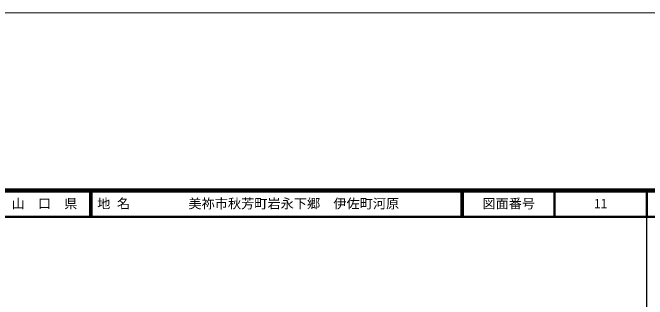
# Model space of a CAD drawing. Units: millimetres on the paper, enlarged 1000 times. Extents: x 0 to 700000, y -47500 to 447500.
# Drawn here: x 338314 to 579219, y 338646 to 447500 of the extents above; entities that cross this region are included whole.
import ezdxf
from ezdxf.enums import TextEntityAlignment as Align

# ---------------------------------------------------------------- set-up
doc = ezdxf.new("R2010")
doc.units = ezdxf.units.MM
doc.header["$LTSCALE"] = 1000
for name, color, linetype, lineweight in [('M-STR-HTXT', 7, 'Continuous', 25), ('S-TTL', 7, 'Continuous', 50), ('作業レイヤ1', 7, 'Continuous', 13)]:
    doc.layers.add(name, color=color, linetype=linetype, lineweight=lineweight)
doc.layers.add('S-TTL-TXT', color=7, linetype='Continuous')
doc.layers.add('朱書', color=1, linetype='Continuous')
doc.styles.add('ＭＳ ゴシック', font='')
doc.styles.get('ＭＳ ゴシック').set_extended_font_data('MS Gothic')

msp = doc.modelspace()

# ---------------------------------------------------------------- linework, layer by layer
at = {"layer": 'M-STR-HTXT'}
msp.add_line((579000, 20000), (579000, 370000), dxfattribs=at)
msp.add_line((579000, 20000), (579000, 370000), dxfattribs=at)
at = {"layer": 'S-TTL', "color": 2, "lineweight": 140}
msp.add_line((680000, 380000), (40000, 380000), dxfattribs=at)
msp.add_line((680000, 380000), (40000, 380000), dxfattribs=at)
at = {"layer": 'S-TTL'}
for p, q in [((367750, 380000), (367750, 370000)), ((367750, 380000), (367750, 370000)), ((368250, 380000), (368250, 370000)), ((368250, 380000), (368250, 370000)), ((508747, 380000), (508747, 370000)), ((508747, 380000), (508747, 370000)), ((509247, 380000), (509247, 370000)), ((509247, 380000), (509247, 370000)), ((543997, 380000), (543997, 370000)), ((543997, 380000), (543997, 370000)), ((579000, 380000), (579000, 370000)), ((579000, 380000), (579000, 370000)), ((40000, 370000), (680000, 370000)), ((40000, 370000), (680000, 370000))]:
    msp.add_line(p, q, dxfattribs=at)
at = {"layer": '作業レイヤ1'}
msp.add_lwpolyline([(0, -47500), (700000, -47500), (700000, 447500), (0, 447500)], close=True, dxfattribs=at)

# ---------------------------------------------------------------- texts
at = {"layer": 'S-TTL-TXT', "style": 'ＭＳ ゴシック'}
for s, p in [('山\u3000口\u3000県', (350375, 375000)), ('山\u3000口\u3000県', (350375, 375000)), ('図面番号', (526622, 375000)), ('図面番号', (526622, 375000))]:
    msp.add_text(s, height=3666, dxfattribs=at).set_placement(p, align=Align.MIDDLE_CENTER)
for s, p in [('地 名', (370380, 375000)), ('地 名', (370380, 375000)), ('美祢市秋芳町岩永下郷\u3000伊佐町河原', (405024, 375000))]:
    msp.add_text(s, height=3666, dxfattribs=at).set_placement(p, align=Align.MIDDLE_LEFT)
at = {"layer": '朱書', "style": 'ＭＳ ゴシック'}
msp.add_text('11', height=3666, dxfattribs=at).set_placement((561497, 375000), align=Align.MIDDLE_CENTER)

doc.saveas('drawing.dxf')
